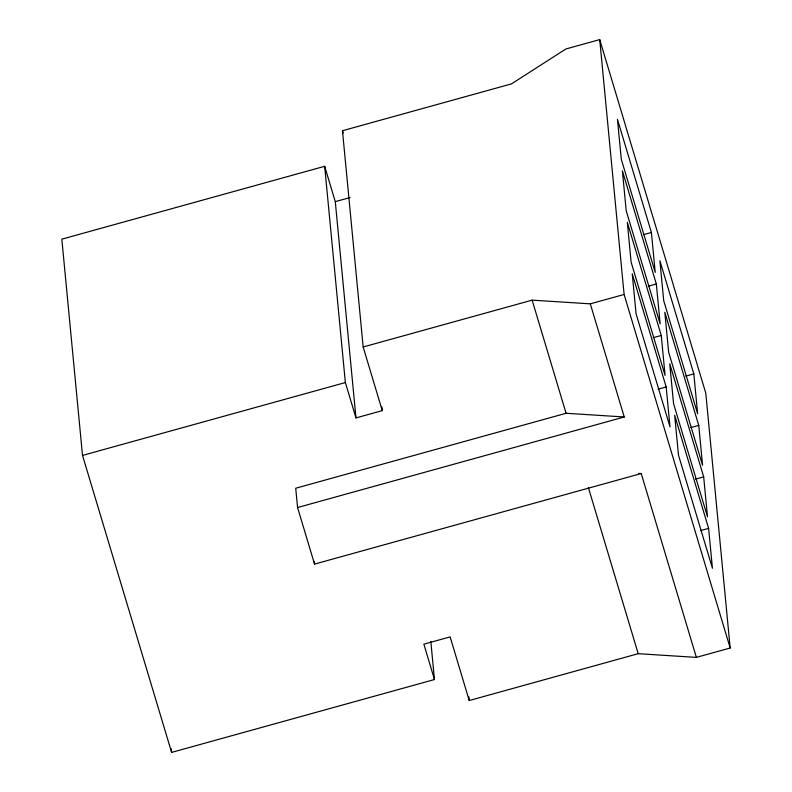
<?xml version="1.0" encoding="UTF-8"?>
<svg xmlns="http://www.w3.org/2000/svg" width="792" height="792" viewBox="0 0 792 792"><rect width="100%" height="100%" fill="white"/><g stroke="black" fill="none" stroke-linecap="round" stroke-linejoin="round"><path stroke-width="1.19" d="M434.462 679.536L423.859 644.183L450.143 636.897L469.23 700.534L638.203 653.687L696.376 657.39L730.174 648.014L705.791 393.149L599.722 39.6L565.924 48.965L511.444 83.893L342.471 130.73L363.162 346.985L382.259 410.622L355.974 417.909L345.362 382.556L324.671 166.3L61.826 239.164L82.516 455.42L171.617 752.4L434.462 679.536L430.818 641.451M355.974 417.909L335.283 201.653L350.133 197.535M643.322 234.719L651.4 232.482L617.463 119.344L621.284 159.251L655.222 272.389L651.4 232.482M363.162 346.985L532.135 300.148L590.307 303.841L624.106 294.466L599.722 39.6M648.242 286.209L656.33 283.972L622.393 170.834L626.205 210.741L660.152 323.878L656.33 283.972M82.516 455.42L345.362 382.556M653.172 337.699L661.261 335.462L627.313 222.324L631.135 262.231L665.072 375.368L661.261 335.462M685.743 376.141L693.832 373.903L659.894 260.766L663.706 300.673L697.653 413.81L693.832 373.903M590.307 303.841L624.254 416.978L566.082 413.275L295.723 488.228L297.574 507.533L314.543 564.102L641.223 473.537L696.376 657.39M658.093 389.189L666.181 386.951L632.244 273.814L636.065 313.721L670.002 426.848L666.181 386.951M297.574 507.533L624.254 416.978M690.673 427.63L698.762 425.393L664.815 312.256L668.636 352.163L702.573 465.29L698.762 425.393M695.594 479.12L703.682 476.883L669.745 363.746L673.566 403.643L707.503 516.78L703.682 476.883M700.524 530.61L708.612 528.373L674.675 415.236L678.487 455.133L712.434 568.27L708.612 528.373M638.798 473.388L641.223 473.537M624.106 294.466L730.174 648.014M532.135 300.148L566.082 413.275M588.357 487.525L638.203 653.687M342.471 130.73L343.183 133.086M324.671 166.3L335.283 201.653M468.884 696.851L469.23 700.534M381.902 406.94L382.259 410.622M314.305 561.686L314.543 564.102M171.27 748.747L171.617 752.4"/></g></svg>
